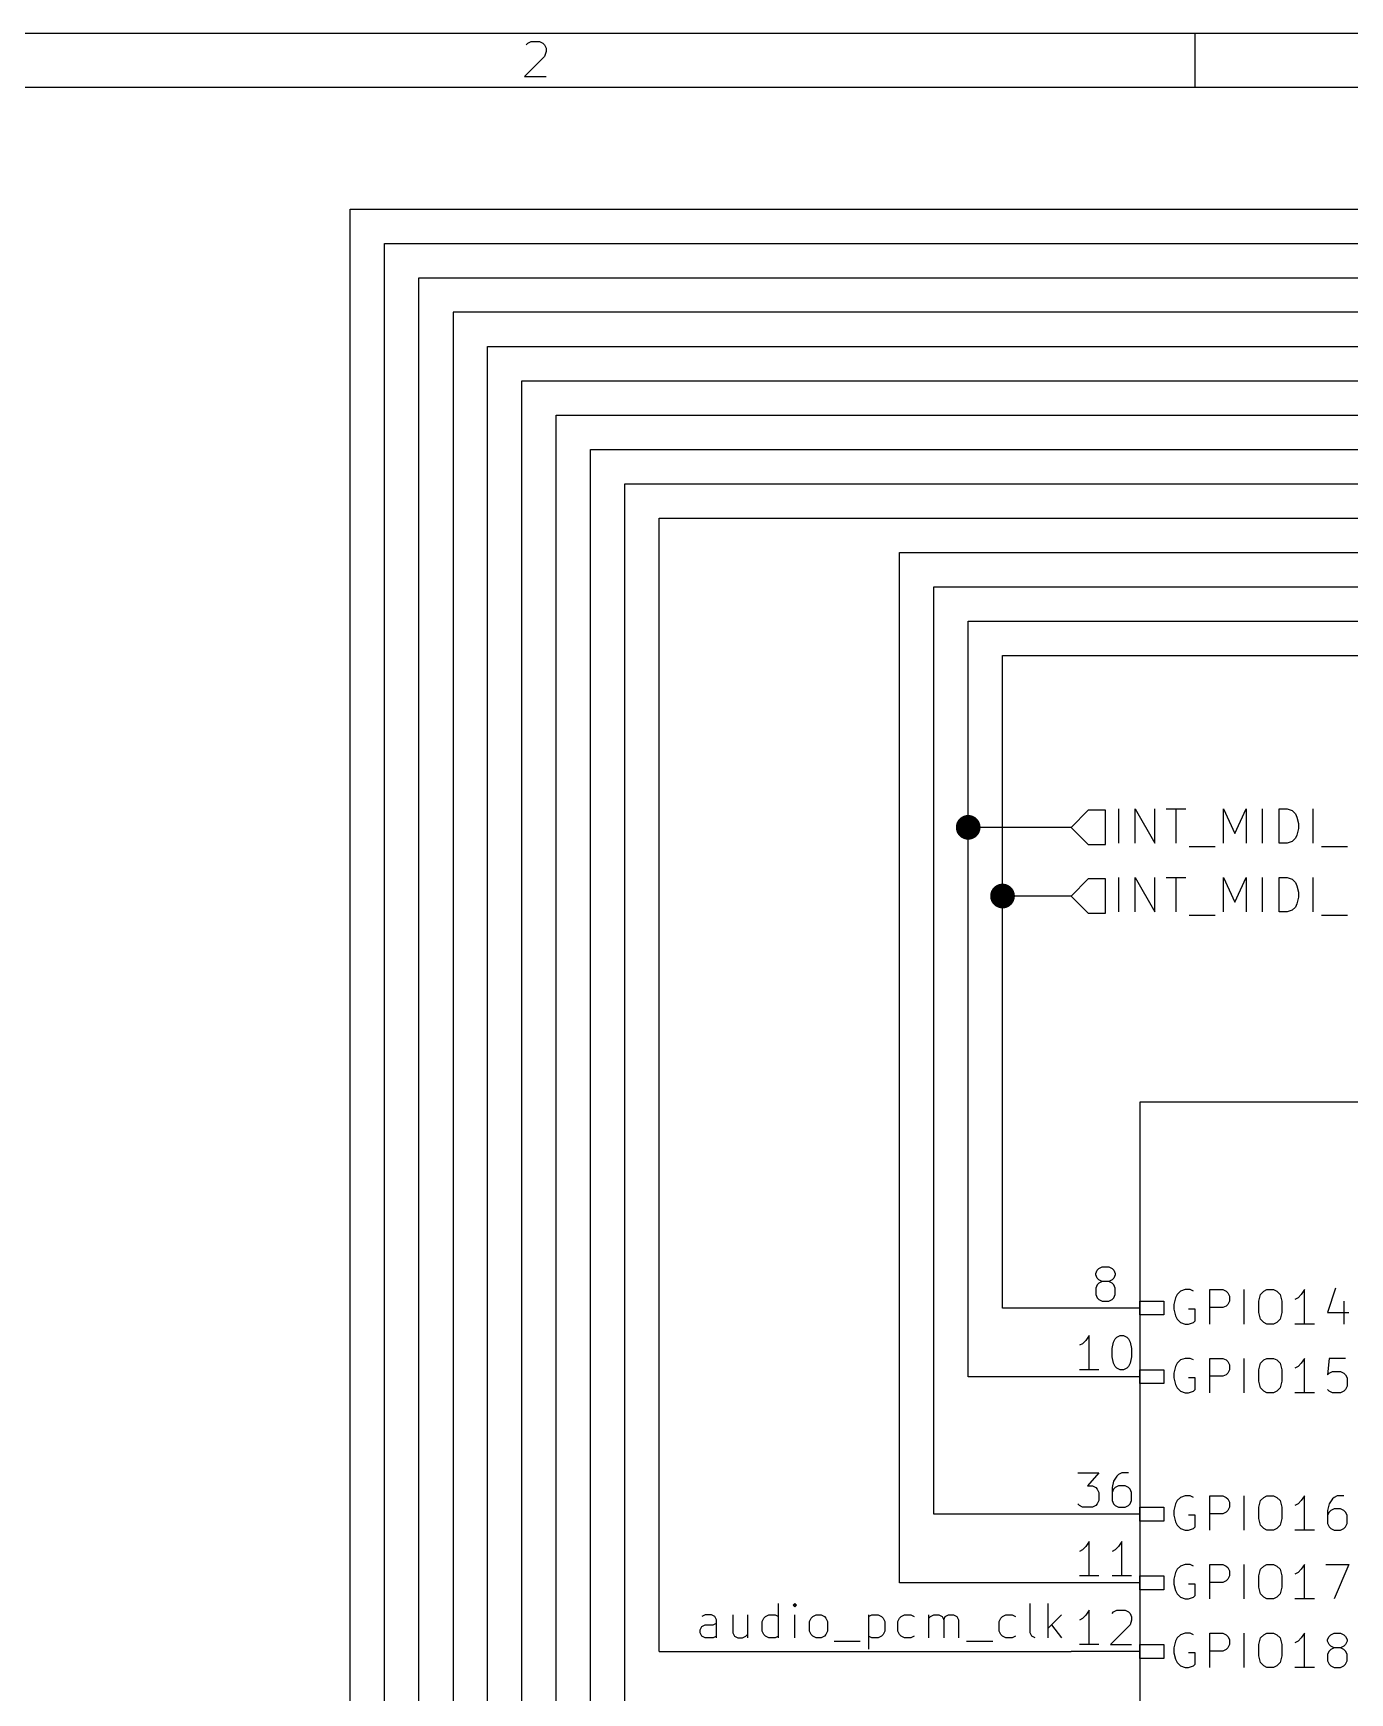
# Model space of a CAD drawing. Extents: x 0.4 to 11.3, y -7.9 to -0.4.
# Drawn here: x 2.638 to 4.556, y -2.81 to -0.394 of the extents above; entities that cross this region are included whole.
import ezdxf

# ---------------------------------------------------------------- set-up
doc = ezdxf.new("R2010")
doc.units = 0
doc.header["$MEASUREMENT"] = 0
for name, color, linetype in [('BROWN2', 54, 'CONTINUOUS'), ('CYAN2', 4, 'CONTINUOUS'), ('GRAY1', 251, 'CONTINUOUS'), ('GREEN3', 91, 'CONTINUOUS'), ('LYELLOW', 51, 'CONTINUOUS'), ('RED2', 1, 'CONTINUOUS'), ('RED3', 11, 'CONTINUOUS')]:
    doc.layers.add(name, color=color, linetype=linetype)

msp = doc.modelspace()

# ---------------------------------------------------------------- linework, layer by layer
at = {"layer": 'BROWN2', "linetype": 'CONTINUOUS'}
for p, q in [((4.175, -1.525), (4.15, -1.55)), ((4.2, -1.525), (4.175, -1.525)), ((4.2, -1.575), (4.2, -1.525)), ((4.2194, -1.57313), (4.2194, -1.52313)), ((4.24321, -1.57313), (4.24321, -1.52313)), ((4.24321, -1.52313), (4.27178, -1.57313)), ((4.27178, -1.57313), (4.27178, -1.52313)), ((4.28845, -1.52313), (4.31702, -1.52313)), ((4.30274, -1.57313), (4.30274, -1.52313)), ((4.37178, -1.57313), (4.37178, -1.52313)), ((4.37178, -1.52313), (4.38845, -1.55885)), ((4.38845, -1.55885), (4.40512, -1.52313)), ((4.40512, -1.52313), (4.40512, -1.57313)), ((4.42893, -1.57313), (4.42893, -1.52313)), ((4.45274, -1.57313), (4.45274, -1.52313)), ((4.45274, -1.52313), (4.46464, -1.52313)), ((4.46464, -1.52313), (4.47178, -1.52551)), ((4.47178, -1.52551), (4.47655, -1.53028)), ((4.47655, -1.53028), (4.47893, -1.53504)), ((4.47893, -1.53504), (4.48131, -1.54456)), ((4.48131, -1.54456), (4.48131, -1.5517)), ((4.50274, -1.57313), (4.50274, -1.52313)), ((4.15, -1.55), (4.175, -1.575)), ((4.47655, -1.56599), (4.47178, -1.57075)), ((4.47893, -1.56122), (4.47655, -1.56599)), ((4.48131, -1.5517), (4.47893, -1.56122)), ((4.175, -1.575), (4.2, -1.575)), ((4.32179, -1.57789), (4.35988, -1.57789)), ((4.46464, -1.57313), (4.45274, -1.57313)), ((4.47178, -1.57075), (4.46464, -1.57313)), ((4.51465, -1.57789), (4.55274, -1.57789)), ((4.175, -1.625), (4.15, -1.65)), ((4.2, -1.625), (4.175, -1.625)), ((4.2, -1.675), (4.2, -1.625)), ((4.2194, -1.67313), (4.2194, -1.62313)), ((4.24321, -1.67313), (4.24321, -1.62313)), ((4.24321, -1.62313), (4.27178, -1.67313)), ((4.27178, -1.67313), (4.27178, -1.62313)), ((4.28845, -1.62313), (4.31702, -1.62313)), ((4.30274, -1.67313), (4.30274, -1.62313)), ((4.37178, -1.67313), (4.37178, -1.62313)), ((4.37178, -1.62313), (4.38845, -1.65885)), ((4.38845, -1.65885), (4.40512, -1.62313)), ((4.40512, -1.62313), (4.40512, -1.67313)), ((4.42893, -1.67313), (4.42893, -1.62313)), ((4.45274, -1.67313), (4.45274, -1.62313)), ((4.45274, -1.62313), (4.46464, -1.62313)), ((4.46464, -1.62313), (4.47178, -1.62551)), ((4.47178, -1.62551), (4.47655, -1.63028)), ((4.47655, -1.63028), (4.47893, -1.63504)), ((4.47893, -1.63504), (4.48131, -1.64456)), ((4.50274, -1.67313), (4.50274, -1.62313)), ((4.15, -1.65), (4.175, -1.675)), ((4.47655, -1.66599), (4.47178, -1.67075)), ((4.47893, -1.66122), (4.47655, -1.66599)), ((4.48131, -1.6517), (4.47893, -1.66122)), ((4.48131, -1.64456), (4.48131, -1.6517)), ((4.175, -1.675), (4.2, -1.675)), ((4.32179, -1.67789), (4.35988, -1.67789)), ((4.46464, -1.67313), (4.45274, -1.67313)), ((4.47178, -1.67075), (4.46464, -1.67313)), ((4.51465, -1.67789), (4.55274, -1.67789))]:
    msp.add_line(p, q, dxfattribs=at)
at = {"layer": 'CYAN2', "linetype": 'CONTINUOUS'}
for p, q in [((4.53524, -2.22075), (4.52333, -2.25646)), ((4.3019, -2.23504), (4.29952, -2.24456)), ((4.29952, -2.24456), (4.29952, -2.2517)), ((4.30428, -2.23028), (4.3019, -2.23504)), ((4.30905, -2.22551), (4.30428, -2.23028)), ((4.31619, -2.22313), (4.30905, -2.22551)), ((4.32333, -2.22313), (4.31619, -2.22313)), ((4.32809, -2.22551), (4.32333, -2.22313)), ((4.3519, -2.27313), (4.3519, -2.22313)), ((4.3519, -2.22313), (4.37095, -2.22313)), ((4.37095, -2.22313), (4.37571, -2.22551)), ((4.37571, -2.24694), (4.37095, -2.24932)), ((4.37571, -2.22551), (4.37809, -2.22789)), ((4.37809, -2.24456), (4.37571, -2.24694)), ((4.37809, -2.22789), (4.38047, -2.23265)), ((4.38047, -2.2398), (4.37809, -2.24456)), ((4.38047, -2.23265), (4.38047, -2.2398)), ((4.4019, -2.27313), (4.4019, -2.22313)), ((4.42333, -2.2398), (4.42571, -2.23028)), ((4.42333, -2.25646), (4.42333, -2.2398)), ((4.42571, -2.23028), (4.43048, -2.22551)), ((4.43048, -2.22551), (4.43524, -2.22313)), ((4.43524, -2.22313), (4.44476, -2.22313)), ((4.44476, -2.22313), (4.44952, -2.22551)), ((4.44952, -2.22551), (4.45428, -2.23028)), ((4.45428, -2.23028), (4.45667, -2.2398)), ((4.45667, -2.2398), (4.45667, -2.25646)), ((4.48048, -2.23504), (4.47572, -2.23742)), ((4.48524, -2.23028), (4.48048, -2.23504)), ((4.49, -2.22313), (4.48524, -2.23028)), ((4.49, -2.27313), (4.49, -2.22313)), ((4.54714, -2.2398), (4.54714, -2.27313)), ((4.29952, -2.2517), (4.3019, -2.26122)), ((4.3019, -2.26122), (4.30428, -2.26599)), ((4.30428, -2.26599), (4.30905, -2.27075)), ((4.30905, -2.27075), (4.31619, -2.27313)), ((4.33047, -2.2517), (4.32095, -2.2517)), ((4.32095, -2.27313), (4.32809, -2.27075)), ((4.32809, -2.27075), (4.33047, -2.26837)), ((4.33047, -2.26837), (4.33047, -2.2517)), ((4.37095, -2.24932), (4.3519, -2.24932)), ((4.42571, -2.26599), (4.42333, -2.25646)), ((4.43048, -2.27075), (4.42571, -2.26599)), ((4.43524, -2.27313), (4.43048, -2.27075)), ((4.44952, -2.27075), (4.44476, -2.27313)), ((4.45428, -2.26599), (4.44952, -2.27075)), ((4.45667, -2.25646), (4.45428, -2.26599)), ((4.52333, -2.25646), (4.55428, -2.25646)), ((4.31619, -2.27313), (4.32095, -2.27313)), ((4.44476, -2.27313), (4.43524, -2.27313)), ((4.50429, -2.27313), (4.47572, -2.27313)), ((4.3019, -2.33504), (4.29952, -2.34456)), ((4.30428, -2.33028), (4.3019, -2.33504)), ((4.30905, -2.32551), (4.30428, -2.33028)), ((4.31619, -2.32313), (4.30905, -2.32551)), ((4.32333, -2.32313), (4.31619, -2.32313)), ((4.32809, -2.32551), (4.32333, -2.32313)), ((4.3519, -2.37313), (4.3519, -2.32313)), ((4.3519, -2.32313), (4.37095, -2.32313)), ((4.37095, -2.32313), (4.37571, -2.32551)), ((4.37571, -2.32551), (4.37809, -2.32789)), ((4.37809, -2.32789), (4.38047, -2.33265)), ((4.38047, -2.3398), (4.37809, -2.34456)), ((4.38047, -2.33265), (4.38047, -2.3398)), ((4.4019, -2.37313), (4.4019, -2.32313)), ((4.42333, -2.3398), (4.42571, -2.33028)), ((4.42333, -2.35646), (4.42333, -2.3398)), ((4.42571, -2.33028), (4.43048, -2.32551)), ((4.43048, -2.32551), (4.43524, -2.32313)), ((4.43524, -2.32313), (4.44476, -2.32313)), ((4.44476, -2.32313), (4.44952, -2.32551)), ((4.44952, -2.32551), (4.45428, -2.33028)), ((4.45428, -2.33028), (4.45667, -2.3398)), ((4.45667, -2.3398), (4.45667, -2.35646)), ((4.48048, -2.33504), (4.47572, -2.33742)), ((4.48524, -2.33028), (4.48048, -2.33504)), ((4.49, -2.32313), (4.48524, -2.33028)), ((4.49, -2.37313), (4.49, -2.32313)), ((4.52571, -2.32313), (4.52333, -2.34694)), ((4.54952, -2.32313), (4.52571, -2.32313)), ((4.52571, -2.34456), (4.53048, -2.34218)), ((4.53048, -2.34218), (4.54238, -2.34218)), ((4.54238, -2.34218), (4.54714, -2.34456)), ((4.29952, -2.34456), (4.29952, -2.3517)), ((4.29952, -2.3517), (4.3019, -2.36122)), ((4.3019, -2.36122), (4.30428, -2.36599)), ((4.30428, -2.36599), (4.30905, -2.37075)), ((4.33047, -2.3517), (4.32095, -2.3517)), ((4.33047, -2.36837), (4.33047, -2.3517)), ((4.37095, -2.34932), (4.3519, -2.34932)), ((4.37571, -2.34694), (4.37095, -2.34932)), ((4.37809, -2.34456), (4.37571, -2.34694)), ((4.42571, -2.36599), (4.42333, -2.35646)), ((4.43048, -2.37075), (4.42571, -2.36599)), ((4.45428, -2.36599), (4.44952, -2.37075)), ((4.45667, -2.35646), (4.45428, -2.36599)), ((4.52333, -2.34694), (4.52571, -2.34456)), ((4.54714, -2.34456), (4.54952, -2.34694)), ((4.54952, -2.34694), (4.55191, -2.3517)), ((4.55191, -2.36361), (4.54952, -2.36837)), ((4.55191, -2.3517), (4.55191, -2.36361)), ((4.30905, -2.37075), (4.31619, -2.37313)), ((4.31619, -2.37313), (4.32095, -2.37313)), ((4.32095, -2.37313), (4.32809, -2.37075)), ((4.32809, -2.37075), (4.33047, -2.36837)), ((4.43524, -2.37313), (4.43048, -2.37075)), ((4.44476, -2.37313), (4.43524, -2.37313)), ((4.44952, -2.37075), (4.44476, -2.37313)), ((4.50429, -2.37313), (4.47572, -2.37313)), ((4.52571, -2.37075), (4.52333, -2.36837)), ((4.53048, -2.37313), (4.52571, -2.37075)), ((4.54238, -2.37313), (4.53048, -2.37313)), ((4.54714, -2.37075), (4.54238, -2.37313)), ((4.54952, -2.36837), (4.54714, -2.37075)), ((4.3019, -2.53504), (4.29952, -2.54456)), ((4.30428, -2.53028), (4.3019, -2.53504)), ((4.30905, -2.52551), (4.30428, -2.53028)), ((4.31619, -2.52313), (4.30905, -2.52551)), ((4.32333, -2.52313), (4.31619, -2.52313)), ((4.32809, -2.52551), (4.32333, -2.52313)), ((4.3519, -2.57313), (4.3519, -2.52313)), ((4.3519, -2.52313), (4.37095, -2.52313)), ((4.37095, -2.52313), (4.37571, -2.52551)), ((4.37571, -2.52551), (4.37809, -2.52789)), ((4.37809, -2.52789), (4.38047, -2.53265)), ((4.38047, -2.53265), (4.38047, -2.5398)), ((4.4019, -2.57313), (4.4019, -2.52313)), ((4.42333, -2.5398), (4.42571, -2.53028)), ((4.42571, -2.53028), (4.43048, -2.52551)), ((4.43048, -2.52551), (4.43524, -2.52313)), ((4.43524, -2.52313), (4.44476, -2.52313)), ((4.44476, -2.52313), (4.44952, -2.52551)), ((4.44952, -2.52551), (4.45428, -2.53028)), ((4.45428, -2.53028), (4.45667, -2.5398)), ((4.48048, -2.53504), (4.47572, -2.53742)), ((4.48524, -2.53028), (4.48048, -2.53504)), ((4.49, -2.52313), (4.48524, -2.53028)), ((4.49, -2.57313), (4.49, -2.52313)), ((4.52571, -2.53504), (4.52333, -2.54456)), ((4.53048, -2.52789), (4.52571, -2.53504)), ((4.53286, -2.52551), (4.53048, -2.52789)), ((4.53762, -2.52313), (4.53286, -2.52551)), ((4.54714, -2.52313), (4.53762, -2.52313)), ((4.29952, -2.54456), (4.29952, -2.5517)), ((4.29952, -2.5517), (4.3019, -2.56122)), ((4.3019, -2.56122), (4.30428, -2.56599)), ((4.33047, -2.5517), (4.32095, -2.5517)), ((4.33047, -2.56837), (4.33047, -2.5517)), ((4.37095, -2.54932), (4.3519, -2.54932)), ((4.37571, -2.54694), (4.37095, -2.54932)), ((4.37809, -2.54456), (4.37571, -2.54694)), ((4.38047, -2.5398), (4.37809, -2.54456)), ((4.42333, -2.55646), (4.42333, -2.5398)), ((4.42571, -2.56599), (4.42333, -2.55646)), ((4.45667, -2.55646), (4.45428, -2.56599)), ((4.45667, -2.5398), (4.45667, -2.55646)), ((4.52333, -2.54456), (4.52333, -2.56361)), ((4.52571, -2.54694), (4.52333, -2.5517)), ((4.52809, -2.54456), (4.52571, -2.54694)), ((4.53286, -2.54218), (4.52809, -2.54456)), ((4.54238, -2.54218), (4.53286, -2.54218)), ((4.54714, -2.54456), (4.54238, -2.54218)), ((4.54952, -2.54694), (4.54714, -2.54456)), ((4.55191, -2.5517), (4.54952, -2.54694)), ((4.55191, -2.56361), (4.55191, -2.5517)), ((4.30428, -2.56599), (4.30905, -2.57075)), ((4.30905, -2.57075), (4.31619, -2.57313)), ((4.31619, -2.57313), (4.32095, -2.57313)), ((4.32095, -2.57313), (4.32809, -2.57075)), ((4.32809, -2.57075), (4.33047, -2.56837)), ((4.43048, -2.57075), (4.42571, -2.56599)), ((4.43524, -2.57313), (4.43048, -2.57075)), ((4.44476, -2.57313), (4.43524, -2.57313)), ((4.44952, -2.57075), (4.44476, -2.57313)), ((4.45428, -2.56599), (4.44952, -2.57075)), ((4.50429, -2.57313), (4.47572, -2.57313)), ((4.52333, -2.56361), (4.52571, -2.56837)), ((4.52571, -2.56837), (4.52809, -2.57075)), ((4.52809, -2.57075), (4.53286, -2.57313)), ((4.53286, -2.57313), (4.54238, -2.57313)), ((4.54238, -2.57313), (4.54714, -2.57075)), ((4.54714, -2.57075), (4.54952, -2.56837)), ((4.54952, -2.56837), (4.55191, -2.56361)), ((4.30428, -2.63028), (4.3019, -2.63504)), ((4.30905, -2.62551), (4.30428, -2.63028)), ((4.31619, -2.62313), (4.30905, -2.62551)), ((4.32333, -2.62313), (4.31619, -2.62313)), ((4.32809, -2.62551), (4.32333, -2.62313)), ((4.3519, -2.67313), (4.3519, -2.62313)), ((4.3519, -2.62313), (4.37095, -2.62313)), ((4.37095, -2.62313), (4.37571, -2.62551)), ((4.37571, -2.62551), (4.37809, -2.62789)), ((4.37809, -2.62789), (4.38047, -2.63265)), ((4.38047, -2.63265), (4.38047, -2.6398)), ((4.4019, -2.67313), (4.4019, -2.62313)), ((4.42333, -2.6398), (4.42571, -2.63028)), ((4.42571, -2.63028), (4.43048, -2.62551)), ((4.43048, -2.62551), (4.43524, -2.62313)), ((4.43524, -2.62313), (4.44476, -2.62313)), ((4.44476, -2.62313), (4.44952, -2.62551)), ((4.44952, -2.62551), (4.45428, -2.63028)), ((4.45428, -2.63028), (4.45667, -2.6398)), ((4.48524, -2.63028), (4.48048, -2.63504)), ((4.49, -2.62313), (4.48524, -2.63028)), ((4.49, -2.67313), (4.49, -2.62313)), ((4.52095, -2.62313), (4.55428, -2.62313)), ((4.55428, -2.62313), (4.53286, -2.67313)), ((4.3019, -2.63504), (4.29952, -2.64456)), ((4.29952, -2.64456), (4.29952, -2.6517)), ((4.29952, -2.6517), (4.3019, -2.66122)), ((4.33047, -2.6517), (4.32095, -2.6517)), ((4.33047, -2.66837), (4.33047, -2.6517)), ((4.37095, -2.64932), (4.3519, -2.64932)), ((4.37571, -2.64694), (4.37095, -2.64932)), ((4.37809, -2.64456), (4.37571, -2.64694)), ((4.38047, -2.6398), (4.37809, -2.64456)), ((4.42333, -2.65646), (4.42333, -2.6398)), ((4.42571, -2.66599), (4.42333, -2.65646)), ((4.45667, -2.65646), (4.45428, -2.66599)), ((4.45667, -2.6398), (4.45667, -2.65646)), ((4.48048, -2.63504), (4.47572, -2.63742)), ((4.3019, -2.66122), (4.30428, -2.66599)), ((4.30428, -2.66599), (4.30905, -2.67075)), ((4.30905, -2.67075), (4.31619, -2.67313)), ((4.31619, -2.67313), (4.32095, -2.67313)), ((4.32095, -2.67313), (4.32809, -2.67075)), ((4.32809, -2.67075), (4.33047, -2.66837)), ((4.43048, -2.67075), (4.42571, -2.66599)), ((4.43524, -2.67313), (4.43048, -2.67075)), ((4.44476, -2.67313), (4.43524, -2.67313)), ((4.44952, -2.67075), (4.44476, -2.67313)), ((4.45428, -2.66599), (4.44952, -2.67075)), ((4.50429, -2.67313), (4.47572, -2.67313)), ((4.30428, -2.73028), (4.3019, -2.73504)), ((4.30905, -2.72551), (4.30428, -2.73028)), ((4.31619, -2.72313), (4.30905, -2.72551)), ((4.32333, -2.72313), (4.31619, -2.72313)), ((4.32809, -2.72551), (4.32333, -2.72313)), ((4.3519, -2.77313), (4.3519, -2.72313)), ((4.3519, -2.72313), (4.37095, -2.72313)), ((4.37095, -2.72313), (4.37571, -2.72551)), ((4.37571, -2.72551), (4.37809, -2.72789)), ((4.37809, -2.72789), (4.38047, -2.73265)), ((4.4019, -2.77313), (4.4019, -2.72313)), ((4.42333, -2.7398), (4.42571, -2.73028)), ((4.42571, -2.73028), (4.43048, -2.72551)), ((4.43048, -2.72551), (4.43524, -2.72313)), ((4.43524, -2.72313), (4.44476, -2.72313)), ((4.44476, -2.72313), (4.44952, -2.72551)), ((4.44952, -2.72551), (4.45428, -2.73028)), ((4.45428, -2.73028), (4.45667, -2.7398)), ((4.48524, -2.73028), (4.48048, -2.73504)), ((4.49, -2.72313), (4.48524, -2.73028)), ((4.49, -2.77313), (4.49, -2.72313)), ((4.52333, -2.73265), (4.52571, -2.72789)), ((4.52571, -2.72789), (4.52809, -2.72551)), ((4.52809, -2.72551), (4.53286, -2.72313)), ((4.53286, -2.72313), (4.54238, -2.72313)), ((4.54238, -2.72313), (4.54714, -2.72551)), ((4.54714, -2.72551), (4.54952, -2.72789)), ((4.54952, -2.72789), (4.55191, -2.73265)), ((4.3019, -2.73504), (4.29952, -2.74456)), ((4.29952, -2.74456), (4.29952, -2.7517)), ((4.29952, -2.7517), (4.3019, -2.76122)), ((4.33047, -2.7517), (4.32095, -2.7517)), ((4.33047, -2.76837), (4.33047, -2.7517)), ((4.37095, -2.74932), (4.3519, -2.74932)), ((4.37571, -2.74694), (4.37095, -2.74932)), ((4.37809, -2.74456), (4.37571, -2.74694)), ((4.38047, -2.7398), (4.37809, -2.74456)), ((4.38047, -2.73265), (4.38047, -2.7398)), ((4.42333, -2.75646), (4.42333, -2.7398)), ((4.45667, -2.7398), (4.45667, -2.75646)), ((4.48048, -2.73504), (4.47572, -2.73742)), ((4.52333, -2.73504), (4.52333, -2.73265)), ((4.52571, -2.7398), (4.52333, -2.73504)), ((4.52571, -2.74932), (4.52333, -2.75408)), ((4.52333, -2.75408), (4.52333, -2.76361)), ((4.52809, -2.74218), (4.52571, -2.7398)), ((4.52809, -2.74694), (4.52571, -2.74932)), ((4.53286, -2.74456), (4.52809, -2.74218)), ((4.53286, -2.74456), (4.52809, -2.74694)), ((4.54238, -2.74456), (4.53286, -2.74456)), ((4.54714, -2.74218), (4.54238, -2.74456)), ((4.54714, -2.74694), (4.54238, -2.74456)), ((4.54952, -2.7398), (4.54714, -2.74218)), ((4.54952, -2.74932), (4.54714, -2.74694)), ((4.55191, -2.73504), (4.54952, -2.7398)), ((4.55191, -2.75408), (4.54952, -2.74932)), ((4.55191, -2.73265), (4.55191, -2.73504)), ((4.55191, -2.76361), (4.55191, -2.75408)), ((4.3019, -2.76122), (4.30428, -2.76599)), ((4.30428, -2.76599), (4.30905, -2.77075)), ((4.30905, -2.77075), (4.31619, -2.77313)), ((4.31619, -2.77313), (4.32095, -2.77313)), ((4.32095, -2.77313), (4.32809, -2.77075)), ((4.32809, -2.77075), (4.33047, -2.76837)), ((4.42571, -2.76599), (4.42333, -2.75646)), ((4.43048, -2.77075), (4.42571, -2.76599)), ((4.43524, -2.77313), (4.43048, -2.77075)), ((4.44476, -2.77313), (4.43524, -2.77313)), ((4.44952, -2.77075), (4.44476, -2.77313)), ((4.45428, -2.76599), (4.44952, -2.77075)), ((4.45667, -2.75646), (4.45428, -2.76599)), ((4.50429, -2.77313), (4.47572, -2.77313)), ((4.52333, -2.76361), (4.52571, -2.76837)), ((4.52571, -2.76837), (4.52809, -2.77075)), ((4.52809, -2.77075), (4.53286, -2.77313)), ((4.53286, -2.77313), (4.54238, -2.77313)), ((4.54238, -2.77313), (4.54714, -2.77075)), ((4.54714, -2.77075), (4.54952, -2.76837)), ((4.54952, -2.76837), (4.55191, -2.76361))]:
    msp.add_line(p, q, dxfattribs=at)
at = {"layer": 'GRAY1', "linetype": 'CONTINUOUS'}
for p, q in [((3.7238, -2.73013), (3.7238, -2.68013)), ((3.74761, -2.68013), (3.74523, -2.68251)), ((3.74999, -2.68251), (3.74761, -2.68013)), ((3.74761, -2.68013), (3.74761, -2.68489)), ((4.09046, -2.72298), (4.09046, -2.68013)), ((4.11665, -2.73013), (4.11665, -2.68013)), ((3.61667, -2.6968), (3.6119, -2.69917)), ((3.62619, -2.6968), (3.61667, -2.6968)), ((3.63095, -2.69917), (3.62619, -2.6968)), ((3.63333, -2.70394), (3.63095, -2.69917)), ((3.63333, -2.73013), (3.63333, -2.70394)), ((3.65714, -2.6968), (3.65714, -2.72298)), ((3.67857, -2.6968), (3.67857, -2.73013)), ((3.7, -2.70632), (3.70237, -2.70156)), ((3.7, -2.7206), (3.7, -2.70632)), ((3.70237, -2.70156), (3.70476, -2.69917)), ((3.70476, -2.69917), (3.70952, -2.6968)), ((3.70952, -2.6968), (3.71904, -2.6968)), ((3.71904, -2.6968), (3.7238, -2.69917)), ((3.74523, -2.68251), (3.74761, -2.68489)), ((3.74761, -2.68489), (3.74999, -2.68251)), ((3.74761, -2.73013), (3.74761, -2.6968)), ((3.76904, -2.70632), (3.77142, -2.70156)), ((3.76904, -2.7206), (3.76904, -2.70632)), ((3.77142, -2.70156), (3.7738, -2.69917)), ((3.7738, -2.69917), (3.77857, -2.6968)), ((3.77857, -2.6968), (3.78571, -2.6968)), ((3.78571, -2.6968), (3.79047, -2.69917)), ((3.79047, -2.69917), (3.79285, -2.70156)), ((3.79285, -2.70156), (3.79523, -2.70632)), ((3.79523, -2.70632), (3.79523, -2.7206)), ((3.85475, -2.6968), (3.85475, -2.7468)), ((3.85475, -2.69917), (3.85952, -2.6968)), ((3.85952, -2.6968), (3.86904, -2.6968)), ((3.86904, -2.6968), (3.8738, -2.69917)), ((3.8738, -2.69917), (3.87618, -2.70156)), ((3.87618, -2.70156), (3.87856, -2.70632)), ((3.87856, -2.70632), (3.87856, -2.7206)), ((3.89761, -2.70632), (3.89999, -2.70156)), ((3.89761, -2.7206), (3.89761, -2.70632)), ((3.89999, -2.70156), (3.90237, -2.69917)), ((3.90237, -2.69917), (3.90713, -2.6968)), ((3.90713, -2.6968), (3.91666, -2.6968)), ((3.91666, -2.6968), (3.92142, -2.69917)), ((3.94285, -2.73013), (3.94285, -2.6968)), ((3.94285, -2.70156), (3.94523, -2.69917)), ((3.94523, -2.69917), (3.94999, -2.6968)), ((3.94999, -2.6968), (3.95713, -2.6968)), ((3.95713, -2.6968), (3.96189, -2.69917)), ((3.96189, -2.69917), (3.96428, -2.70394)), ((3.96428, -2.70394), (3.96666, -2.69917)), ((3.96428, -2.70394), (3.96428, -2.73013)), ((3.96666, -2.69917), (3.97142, -2.6968)), ((3.97142, -2.6968), (3.97856, -2.6968)), ((3.97856, -2.6968), (3.98332, -2.69917)), ((3.98332, -2.69917), (3.9857, -2.70394)), ((3.9857, -2.70394), (3.9857, -2.73013)), ((4.04523, -2.70632), (4.04761, -2.70156)), ((4.04523, -2.7206), (4.04523, -2.70632)), ((4.04761, -2.70156), (4.04999, -2.69917)), ((4.04999, -2.69917), (4.05475, -2.6968)), ((4.05475, -2.6968), (4.06428, -2.6968)), ((4.06428, -2.6968), (4.06904, -2.69917)), ((4.1357, -2.6968), (4.11665, -2.71584)), ((3.60952, -2.71822), (3.6119, -2.71346)), ((3.60952, -2.72298), (3.60952, -2.71822)), ((3.6119, -2.72775), (3.60952, -2.72298)), ((3.6119, -2.71346), (3.61667, -2.71108)), ((3.61667, -2.73013), (3.6119, -2.72775)), ((3.61667, -2.71108), (3.62857, -2.71108)), ((3.62857, -2.73013), (3.61667, -2.73013)), ((3.62857, -2.71108), (3.63333, -2.7087)), ((3.63333, -2.72775), (3.62857, -2.73013)), ((3.65714, -2.72298), (3.65952, -2.72775)), ((3.65952, -2.72775), (3.66428, -2.73013)), ((3.66428, -2.73013), (3.67143, -2.73013)), ((3.67143, -2.73013), (3.67619, -2.72775)), ((3.67619, -2.72775), (3.67857, -2.72537)), ((3.70237, -2.72537), (3.7, -2.7206)), ((3.70476, -2.72775), (3.70237, -2.72537)), ((3.70952, -2.73013), (3.70476, -2.72775)), ((3.71904, -2.73013), (3.70952, -2.73013)), ((3.7238, -2.72775), (3.71904, -2.73013)), ((3.77142, -2.72537), (3.76904, -2.7206)), ((3.7738, -2.72775), (3.77142, -2.72537)), ((3.77857, -2.73013), (3.7738, -2.72775)), ((3.78571, -2.73013), (3.77857, -2.73013)), ((3.79047, -2.72775), (3.78571, -2.73013)), ((3.79285, -2.72537), (3.79047, -2.72775)), ((3.79523, -2.7206), (3.79285, -2.72537)), ((3.85952, -2.73013), (3.85475, -2.72775)), ((3.86904, -2.73013), (3.85952, -2.73013)), ((3.8738, -2.72775), (3.86904, -2.73013)), ((3.87618, -2.72537), (3.8738, -2.72775)), ((3.87856, -2.7206), (3.87618, -2.72537)), ((3.89999, -2.72537), (3.89761, -2.7206)), ((3.90237, -2.72775), (3.89999, -2.72537)), ((3.90713, -2.73013), (3.90237, -2.72775)), ((3.91666, -2.73013), (3.90713, -2.73013)), ((3.92142, -2.72775), (3.91666, -2.73013)), ((4.04761, -2.72537), (4.04523, -2.7206)), ((4.04999, -2.72775), (4.04761, -2.72537)), ((4.05475, -2.73013), (4.04999, -2.72775)), ((4.06428, -2.73013), (4.05475, -2.73013)), ((4.06904, -2.72775), (4.06428, -2.73013)), ((4.09285, -2.72775), (4.09046, -2.72298)), ((4.09761, -2.73013), (4.09285, -2.72775)), ((4.12142, -2.71108), (4.1357, -2.73013)), ((3.80476, -2.73489), (3.84285, -2.73489)), ((3.99761, -2.73489), (4.0357, -2.73489))]:
    msp.add_line(p, q, dxfattribs=at)
at = {"layer": 'GREEN3', "linetype": 'CONTINUOUS'}
for p, q in [((3.1, -0.65), (8.85, -0.65)), ((3.1, -3.85), (3.1, -0.65)), ((3.15, -0.7), (8.8, -0.7)), ((3.15, -3.75), (3.15, -0.7)), ((3.2, -0.75), (8.75, -0.75)), ((3.2, -3.65), (3.2, -0.75)), ((3.25, -0.8), (3.25, -3.55)), ((8.7, -0.8), (3.25, -0.8)), ((3.3, -0.85), (8.65, -0.85)), ((3.3, -3.45), (3.3, -0.85)), ((3.35, -0.9), (8.6, -0.9)), ((3.35, -3.35), (3.35, -0.9)), ((3.4, -0.95), (8.55, -0.95)), ((3.4, -3.15), (3.4, -0.95)), ((3.45, -1), (8.5, -1)), ((3.45, -3.05), (3.45, -1)), ((3.5, -1.05), (8.45, -1.05)), ((3.5, -2.95), (3.5, -1.05)), ((3.55, -1.1), (8.4, -1.1)), ((3.55, -2.75), (3.55, -1.1)), ((3.9, -1.15), (8.35, -1.15)), ((3.9, -2.65), (3.9, -1.15)), ((3.95, -1.2), (8.3, -1.2)), ((3.95, -2.55), (3.95, -1.2)), ((4, -1.55), (4, -1.25)), ((4, -1.25), (8.25, -1.25)), ((4.05, -1.3), (8.2, -1.3)), ((4.05, -1.65), (4.05, -1.3)), ((4.15, -1.55), (4, -1.55)), ((4, -2.35), (4, -1.55)), ((4.05, -2.25), (4.05, -1.65)), ((4.15, -1.65), (4.05, -1.65)), ((4.15, -2.25), (4.05, -2.25)), ((4.15, -2.35), (4, -2.35)), ((4.15, -2.55), (3.95, -2.55)), ((4.15, -2.65), (3.9, -2.65)), ((3.55, -2.75), (4.15, -2.75))]:
    msp.add_line(p, q, dxfattribs=at)
at = {"layer": 'GREEN3', "const_width": 0.018}
for points in [[(3.991, -1.55, 1), (4.009, -1.55, 1)], [(4.041, -1.65, 1), (4.059, -1.65, 1)]]:
    msp.add_lwpolyline(points, format="xyb", close=True, dxfattribs=at)
at = {"layer": 'LYELLOW', "linetype": 'CONTINUOUS'}
for p, q in [((4.25, -1.95), (4.25, -4.35)), ((5.65, -1.95), (4.25, -1.95))]:
    msp.add_line(p, q, dxfattribs=at)
at = {"layer": 'RED2', "linetype": 'CONTINUOUS'}
for p, q in [((0.3937, -0.3937), (11.2993, -0.3937)), ((3.3562, -0.41045), (3.35864, -0.40801)), ((3.35864, -0.40801), (3.36352, -0.40557)), ((3.36352, -0.40557), (3.3757, -0.40557)), ((3.3757, -0.40557), (3.38057, -0.40801)), ((3.38057, -0.40801), (3.38301, -0.41045)), ((3.38301, -0.41045), (3.38545, -0.41532)), ((4.33071, -0.47244), (4.33071, -0.3937)), ((3.38301, -0.4275), (3.35377, -0.45675)), ((3.38545, -0.42019), (3.38301, -0.4275)), ((3.38545, -0.41532), (3.38545, -0.42019)), ((3.35377, -0.45675), (3.38545, -0.45675)), ((0.47244, -0.47244), (11.2206, -0.47244)), ((4.25, -1.95), (4.25, -4.35)), ((5.65, -1.95), (4.25, -1.95)), ((4.25, -2.26), (4.25, -2.24)), ((4.25, -2.24), (4.285, -2.24)), ((4.285, -2.24), (4.285, -2.26)), ((4.25, -2.25), (4.15, -2.25)), ((4.285, -2.26), (4.25, -2.26)), ((4.25, -2.36), (4.25, -2.34)), ((4.25, -2.34), (4.285, -2.34)), ((4.285, -2.34), (4.285, -2.36)), ((4.25, -2.35), (4.15, -2.35)), ((4.285, -2.36), (4.25, -2.36)), ((4.25, -2.55), (4.15, -2.55)), ((4.25, -2.56), (4.25, -2.54)), ((4.25, -2.54), (4.285, -2.54)), ((4.285, -2.56), (4.25, -2.56)), ((4.285, -2.54), (4.285, -2.56)), ((4.25, -2.65), (4.15, -2.65)), ((4.25, -2.66), (4.25, -2.64)), ((4.25, -2.64), (4.285, -2.64)), ((4.285, -2.64), (4.285, -2.66)), ((4.285, -2.66), (4.25, -2.66)), ((4.25, -2.75), (4.15, -2.75)), ((4.25, -2.76), (4.25, -2.74)), ((4.25, -2.74), (4.285, -2.74)), ((4.285, -2.74), (4.285, -2.76)), ((4.285, -2.76), (4.25, -2.76))]:
    msp.add_line(p, q, dxfattribs=at)
at = {"layer": 'RED3', "linetype": 'CONTINUOUS'}
for p, q in [((4.18572, -2.1994), (4.18809, -2.19464)), ((4.18809, -2.19464), (4.19048, -2.19226)), ((4.19048, -2.19226), (4.19524, -2.18988)), ((4.19524, -2.18988), (4.20476, -2.18988)), ((4.20476, -2.18988), (4.20952, -2.19226)), ((4.20952, -2.19226), (4.21191, -2.19464)), ((4.21191, -2.19464), (4.21429, -2.1994)), ((4.18572, -2.20178), (4.18572, -2.1994)), ((4.18809, -2.20655), (4.18572, -2.20178)), ((4.18809, -2.21607), (4.18572, -2.22083)), ((4.18572, -2.22083), (4.18572, -2.23035)), ((4.19048, -2.20893), (4.18809, -2.20655)), ((4.19048, -2.21369), (4.18809, -2.21607)), ((4.19524, -2.21131), (4.19048, -2.20893)), ((4.19524, -2.21131), (4.19048, -2.21369)), ((4.20476, -2.21131), (4.19524, -2.21131)), ((4.20952, -2.20893), (4.20476, -2.21131)), ((4.20952, -2.21369), (4.20476, -2.21131)), ((4.21191, -2.20655), (4.20952, -2.20893)), ((4.21191, -2.21607), (4.20952, -2.21369)), ((4.21429, -2.20178), (4.21191, -2.20655)), ((4.21429, -2.22083), (4.21191, -2.21607)), ((4.21429, -2.1994), (4.21429, -2.20178)), ((4.21429, -2.23035), (4.21429, -2.22083)), ((4.18572, -2.23035), (4.18809, -2.23512)), ((4.18809, -2.23512), (4.19048, -2.2375)), ((4.19048, -2.2375), (4.19524, -2.23988)), ((4.19524, -2.23988), (4.20476, -2.23988)), ((4.20476, -2.23988), (4.20952, -2.2375)), ((4.20952, -2.2375), (4.21191, -2.23512)), ((4.21191, -2.23512), (4.21429, -2.23035)), ((4.17619, -2.28988), (4.17143, -2.29702)), ((4.17619, -2.33988), (4.17619, -2.28988)), ((4.2119, -2.2994), (4.21428, -2.29464)), ((4.21428, -2.29464), (4.21667, -2.29226)), ((4.21667, -2.29226), (4.22143, -2.28988)), ((4.22143, -2.28988), (4.22619, -2.28988)), ((4.22619, -2.28988), (4.23095, -2.29226)), ((4.23095, -2.29226), (4.23333, -2.29464)), ((4.23333, -2.29464), (4.23571, -2.2994)), ((4.16667, -2.30178), (4.16191, -2.30417)), ((4.17143, -2.29702), (4.16667, -2.30178)), ((4.20952, -2.30893), (4.2119, -2.2994)), ((4.20952, -2.32083), (4.20952, -2.30893)), ((4.23571, -2.2994), (4.23809, -2.30893)), ((4.23809, -2.30893), (4.23809, -2.32083)), ((4.19048, -2.33988), (4.16191, -2.33988)), ((4.2119, -2.33035), (4.20952, -2.32083)), ((4.21428, -2.33512), (4.2119, -2.33035)), ((4.21667, -2.3375), (4.21428, -2.33512)), ((4.22143, -2.33988), (4.21667, -2.3375)), ((4.22619, -2.33988), (4.22143, -2.33988)), ((4.23095, -2.3375), (4.22619, -2.33988)), ((4.23333, -2.33512), (4.23095, -2.3375)), ((4.23571, -2.33035), (4.23333, -2.33512)), ((4.23809, -2.32083), (4.23571, -2.33035)), ((4.15952, -2.48988), (4.19048, -2.48988)), ((4.19048, -2.48988), (4.17381, -2.50893)), ((4.17381, -2.50893), (4.18095, -2.50893)), ((4.18095, -2.50893), (4.18571, -2.51131)), ((4.18571, -2.51131), (4.18809, -2.51369)), ((4.2119, -2.50178), (4.20952, -2.51131)), ((4.20952, -2.51131), (4.20952, -2.53035)), ((4.21667, -2.49464), (4.2119, -2.50178)), ((4.21428, -2.51131), (4.2119, -2.51369)), ((4.21905, -2.50893), (4.21428, -2.51131)), ((4.21905, -2.49226), (4.21667, -2.49464)), ((4.22381, -2.48988), (4.21905, -2.49226)), ((4.22857, -2.50893), (4.21905, -2.50893)), ((4.23333, -2.48988), (4.22381, -2.48988)), ((4.23333, -2.51131), (4.22857, -2.50893)), ((4.23571, -2.51369), (4.23333, -2.51131)), ((4.16191, -2.5375), (4.15952, -2.53512)), ((4.18809, -2.53512), (4.18571, -2.5375)), ((4.18809, -2.51369), (4.19048, -2.51845)), ((4.19048, -2.53035), (4.18809, -2.53512)), ((4.19048, -2.51845), (4.19048, -2.53035)), ((4.2119, -2.51369), (4.20952, -2.51845)), ((4.20952, -2.53035), (4.2119, -2.53512)), ((4.2119, -2.53512), (4.21428, -2.5375)), ((4.23333, -2.5375), (4.23571, -2.53512)), ((4.23809, -2.51845), (4.23571, -2.51369)), ((4.23571, -2.53512), (4.23809, -2.53035)), ((4.23809, -2.53035), (4.23809, -2.51845)), ((4.16667, -2.53988), (4.16191, -2.5375)), ((4.18095, -2.53988), (4.16667, -2.53988)), ((4.18571, -2.5375), (4.18095, -2.53988)), ((4.21428, -2.5375), (4.21905, -2.53988)), ((4.21905, -2.53988), (4.22857, -2.53988)), ((4.22857, -2.53988), (4.23333, -2.5375)), ((4.16667, -2.60178), (4.16191, -2.60417)), ((4.17143, -2.59702), (4.16667, -2.60178)), ((4.17619, -2.58988), (4.17143, -2.59702)), ((4.17619, -2.63988), (4.17619, -2.58988)), ((4.21428, -2.60178), (4.20952, -2.60417)), ((4.21905, -2.59702), (4.21428, -2.60178)), ((4.22381, -2.58988), (4.21905, -2.59702)), ((4.22381, -2.63988), (4.22381, -2.58988)), ((4.19048, -2.63988), (4.16191, -2.63988)), ((4.23809, -2.63988), (4.20952, -2.63988)), ((4.16667, -2.70178), (4.16191, -2.70417)), ((4.17143, -2.69702), (4.16667, -2.70178)), ((4.17619, -2.68988), (4.17143, -2.69702)), ((4.17619, -2.73988), (4.17619, -2.68988)), ((4.20952, -2.69464), (4.2119, -2.69226)), ((4.2119, -2.69226), (4.21667, -2.68988)), ((4.21667, -2.68988), (4.22857, -2.68988)), ((4.22857, -2.68988), (4.23333, -2.69226)), ((4.23333, -2.69226), (4.23571, -2.69464)), ((4.23571, -2.69464), (4.23809, -2.6994)), ((4.23809, -2.70417), (4.23571, -2.71131)), ((4.23809, -2.6994), (4.23809, -2.70417)), ((4.23571, -2.71131), (4.20714, -2.73988)), ((4.19048, -2.73988), (4.16191, -2.73988)), ((4.20714, -2.73988), (4.23809, -2.73988))]:
    msp.add_line(p, q, dxfattribs=at)

doc.saveas('drawing.dxf')
